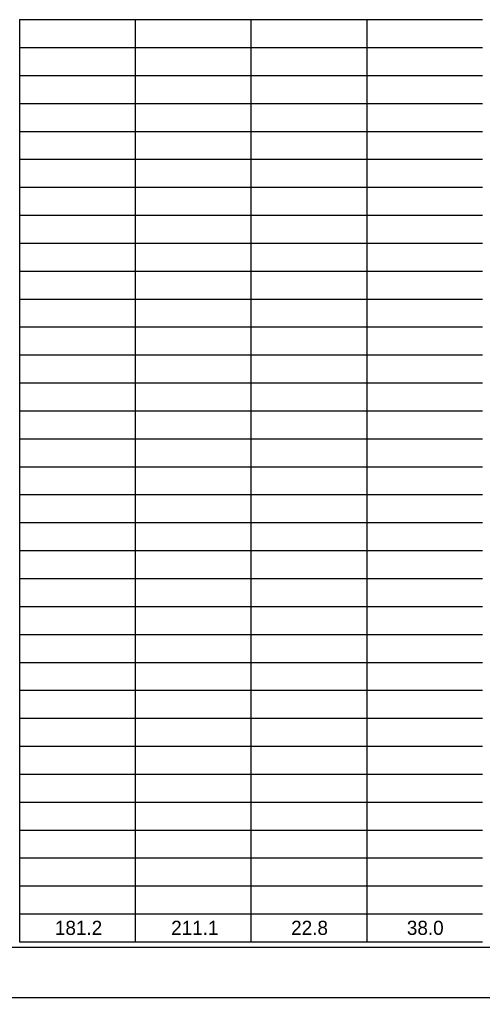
# Model space of a CAD drawing. Extents: x 0 to 64.2, y 0 to 47.
# Drawn here: x 22.51 to 27.14, y 0 to 9.77 of the extents above; entities that cross this region are included whole.
import ezdxf

# ---------------------------------------------------------------- set-up
doc = ezdxf.new("R2010")
doc.units = 0
for name, color, linetype in [('SH_Border', 7, 'Continuous'), ('SH_Cut_Line', 7, 'Continuous'), ('SH_Data', 7, 'Continuous'), ('SH_Text', 7, 'Continuous')]:
    doc.layers.add(name, color=color, linetype=linetype)

msp = doc.modelspace()

# ---------------------------------------------------------------- linework, layer by layer
at = {"layer": 'SH_Border'}
msp.add_lwpolyline([(1.5, 21.5), (33.5, 21.5), (33.5, 0.5), (1.5, 0.5)], close=True, dxfattribs=at)
at = {"layer": 'SH_Cut_Line'}
msp.add_lwpolyline([(0, 0), (34, 0), (34, 22), (0, 22)], close=True, dxfattribs=at)
at = {"layer": 'SH_Data'}
for p, q in [((22.5105, 9.7714), (23.6674, 9.7714)), ((22.5105, 9.7714), (22.5105, 9.4921)), ((23.6674, 9.7714), (24.8243, 9.7714)), ((23.6674, 9.7714), (23.6674, 9.4921)), ((24.8243, 9.7714), (27.1381, 9.7714)), ((24.8243, 9.7714), (24.8243, 9.4921)), ((25.9812, 9.7714), (25.9812, 9.4921)), ((22.5105, 9.4921), (23.6674, 9.4921)), ((22.5105, 9.4921), (22.5105, 9.2128)), ((23.6674, 9.4921), (24.8243, 9.4921)), ((23.6674, 9.4921), (23.6674, 9.2128)), ((24.8243, 9.4921), (27.1381, 9.4921)), ((24.8243, 9.4921), (24.8243, 9.2128)), ((25.9812, 9.4921), (25.9812, 9.2128)), ((22.5105, 9.2128), (23.6674, 9.2128)), ((22.5105, 9.2128), (22.5105, 8.9336)), ((23.6674, 9.2128), (24.8243, 9.2128)), ((23.6674, 9.2128), (23.6674, 8.9336)), ((24.8243, 9.2128), (27.1381, 9.2128)), ((24.8243, 9.2128), (24.8243, 8.9336)), ((25.9812, 9.2128), (25.9812, 8.9336)), ((22.5105, 8.9336), (23.6674, 8.9336)), ((22.5105, 8.9336), (22.5105, 8.6543)), ((23.6674, 8.9336), (24.8243, 8.9336)), ((23.6674, 8.9336), (23.6674, 8.6543)), ((24.8243, 8.9336), (27.1381, 8.9336)), ((24.8243, 8.9336), (24.8243, 8.6543)), ((25.9812, 8.9336), (25.9812, 8.6543)), ((22.5105, 8.6543), (23.6674, 8.6543)), ((22.5105, 8.6543), (22.5105, 8.3751)), ((23.6674, 8.6543), (24.8243, 8.6543)), ((23.6674, 8.6543), (23.6674, 8.3751)), ((24.8243, 8.6543), (27.1381, 8.6543)), ((24.8243, 8.6543), (24.8243, 8.3751)), ((25.9812, 8.6543), (25.9812, 8.3751)), ((22.5105, 8.3751), (23.6674, 8.3751)), ((22.5105, 8.3751), (22.5105, 8.0958)), ((23.6674, 8.3751), (24.8243, 8.3751)), ((23.6674, 8.3751), (23.6674, 8.0958)), ((24.8243, 8.3751), (27.1381, 8.3751)), ((24.8243, 8.3751), (24.8243, 8.0958)), ((25.9812, 8.3751), (25.9812, 8.0958)), ((22.5105, 8.0958), (23.6674, 8.0958)), ((22.5105, 8.0958), (22.5105, 7.8166)), ((23.6674, 8.0958), (24.8243, 8.0958)), ((23.6674, 8.0958), (23.6674, 7.8166)), ((24.8243, 8.0958), (27.1381, 8.0958)), ((24.8243, 8.0958), (24.8243, 7.8166)), ((25.9812, 8.0958), (25.9812, 7.8166)), ((22.5105, 7.8166), (23.6674, 7.8166)), ((22.5105, 7.8166), (22.5105, 7.5373)), ((23.6674, 7.8166), (24.8243, 7.8166)), ((23.6674, 7.8166), (23.6674, 7.5373)), ((24.8243, 7.8166), (27.1381, 7.8166)), ((24.8243, 7.8166), (24.8243, 7.5373)), ((25.9812, 7.8166), (25.9812, 7.5373)), ((22.5105, 7.5373), (23.6674, 7.5373)), ((22.5105, 7.5373), (22.5105, 7.2581)), ((23.6674, 7.5373), (24.8243, 7.5373)), ((23.6674, 7.5373), (23.6674, 7.2581)), ((24.8243, 7.5373), (27.1381, 7.5373)), ((24.8243, 7.5373), (24.8243, 7.2581)), ((25.9812, 7.5373), (25.9812, 7.2581)), ((22.5105, 7.2581), (23.6674, 7.2581)), ((22.5105, 7.2581), (22.5105, 6.9788)), ((23.6674, 7.2581), (24.8243, 7.2581)), ((23.6674, 7.2581), (23.6674, 6.9788)), ((24.8243, 7.2581), (27.1381, 7.2581)), ((24.8243, 7.2581), (24.8243, 6.9788)), ((25.9812, 7.2581), (25.9812, 6.9788)), ((22.5105, 6.9788), (23.6674, 6.9788)), ((22.5105, 6.9788), (22.5105, 6.6996)), ((23.6674, 6.9788), (24.8243, 6.9788)), ((23.6674, 6.9788), (23.6674, 6.6996)), ((24.8243, 6.9788), (27.1381, 6.9788)), ((24.8243, 6.9788), (24.8243, 6.6996)), ((25.9812, 6.9788), (25.9812, 6.6996)), ((22.5105, 6.6996), (23.6674, 6.6996)), ((22.5105, 6.6996), (22.5105, 6.4203)), ((23.6674, 6.6996), (24.8243, 6.6996)), ((23.6674, 6.6996), (23.6674, 6.4203)), ((24.8243, 6.6996), (27.1381, 6.6996)), ((24.8243, 6.6996), (24.8243, 6.4203)), ((25.9812, 6.6996), (25.9812, 6.4203)), ((22.5105, 6.4203), (23.6674, 6.4203)), ((22.5105, 6.4203), (22.5105, 6.1411)), ((23.6674, 6.4203), (24.8243, 6.4203)), ((23.6674, 6.4203), (23.6674, 6.1411)), ((24.8243, 6.4203), (27.1381, 6.4203)), ((24.8243, 6.4203), (24.8243, 6.1411)), ((25.9812, 6.4203), (25.9812, 6.1411)), ((22.5105, 6.1411), (23.6674, 6.1411)), ((22.5105, 6.1411), (22.5105, 5.8618)), ((23.6674, 6.1411), (24.8243, 6.1411)), ((23.6674, 6.1411), (23.6674, 5.8618)), ((24.8243, 6.1411), (27.1381, 6.1411)), ((24.8243, 6.1411), (24.8243, 5.8618)), ((25.9812, 6.1411), (25.9812, 5.8618)), ((22.5105, 5.8618), (23.6674, 5.8618)), ((22.5105, 5.8618), (22.5105, 5.5826)), ((23.6674, 5.8618), (24.8243, 5.8618)), ((23.6674, 5.8618), (23.6674, 5.5826)), ((24.8243, 5.8618), (27.1381, 5.8618)), ((24.8243, 5.8618), (24.8243, 5.5826)), ((25.9812, 5.8618), (25.9812, 5.5826)), ((22.5105, 5.5826), (23.6674, 5.5826)), ((22.5105, 5.5826), (22.5105, 5.024)), ((23.6674, 5.5826), (24.8243, 5.5826)), ((23.6674, 5.5826), (23.6674, 5.024)), ((24.8243, 5.5826), (27.1381, 5.5826)), ((24.8243, 5.5826), (24.8243, 5.024)), ((25.9812, 5.5826), (25.9812, 5.024)), ((22.5105, 5.3033), (23.6674, 5.3033)), ((23.6674, 5.3033), (24.8243, 5.3033)), ((24.8243, 5.3033), (27.1381, 5.3033)), ((22.5105, 5.024), (23.6674, 5.024)), ((22.5105, 5.024), (22.5105, 4.7448)), ((23.6674, 5.024), (24.8243, 5.024)), ((23.6674, 5.024), (23.6674, 4.7448)), ((24.8243, 5.024), (27.1381, 5.024)), ((24.8243, 5.024), (24.8243, 4.7448)), ((25.9812, 5.024), (25.9812, 4.7448)), ((22.5105, 4.7448), (23.6674, 4.7448)), ((22.5105, 4.7448), (22.5105, 4.4655)), ((23.6674, 4.7448), (24.8243, 4.7448)), ((23.6674, 4.7448), (23.6674, 4.4655)), ((24.8243, 4.7448), (27.1381, 4.7448)), ((24.8243, 4.7448), (24.8243, 4.4655)), ((25.9812, 4.7448), (25.9812, 4.4655)), ((22.5105, 4.4655), (23.6674, 4.4655)), ((22.5105, 4.4655), (22.5105, 4.1863)), ((23.6674, 4.4655), (24.8243, 4.4655)), ((23.6674, 4.4655), (23.6674, 4.1863)), ((24.8243, 4.4655), (27.1381, 4.4655)), ((24.8243, 4.4655), (24.8243, 4.1863)), ((25.9812, 4.4655), (25.9812, 4.1863)), ((22.5105, 4.1863), (23.6674, 4.1863)), ((22.5105, 4.1863), (22.5105, 3.6278)), ((23.6674, 4.1863), (24.8243, 4.1863)), ((23.6674, 4.1863), (23.6674, 3.6278)), ((24.8243, 4.1863), (27.1381, 4.1863)), ((24.8243, 4.1863), (24.8243, 3.6278)), ((25.9812, 4.1863), (25.9812, 3.6278)), ((22.5105, 3.907), (23.6674, 3.907)), ((23.6674, 3.907), (24.8243, 3.907)), ((24.8243, 3.907), (27.1381, 3.907)), ((22.5105, 3.6278), (23.6674, 3.6278)), ((22.5105, 3.6278), (22.5105, 3.3485)), ((23.6674, 3.6278), (24.8243, 3.6278)), ((23.6674, 3.6278), (23.6674, 3.3485)), ((24.8243, 3.6278), (27.1381, 3.6278)), ((24.8243, 3.6278), (24.8243, 3.3485)), ((25.9812, 3.6278), (25.9812, 3.3485)), ((22.5105, 3.3485), (23.6674, 3.3485)), ((22.5105, 3.3485), (22.5105, 3.0693)), ((23.6674, 3.3485), (24.8243, 3.3485)), ((23.6674, 3.3485), (23.6674, 3.0693)), ((24.8243, 3.3485), (27.1381, 3.3485)), ((24.8243, 3.3485), (24.8243, 3.0693)), ((25.9812, 3.3485), (25.9812, 3.0693)), ((22.5105, 3.0693), (23.6674, 3.0693)), ((22.5105, 3.0693), (22.5105, 2.79)), ((23.6674, 3.0693), (24.8243, 3.0693)), ((23.6674, 3.0693), (23.6674, 2.79)), ((24.8243, 3.0693), (27.1381, 3.0693)), ((24.8243, 3.0693), (24.8243, 2.79)), ((25.9812, 3.0693), (25.9812, 2.79)), ((22.5105, 2.79), (23.6674, 2.79)), ((22.5105, 2.79), (22.5105, 2.2315)), ((23.6674, 2.79), (24.8243, 2.79)), ((23.6674, 2.79), (23.6674, 2.2315)), ((24.8243, 2.79), (27.1381, 2.79)), ((24.8243, 2.79), (24.8243, 2.2315)), ((25.9812, 2.79), (25.9812, 2.2315)), ((22.5105, 2.5108), (23.6674, 2.5108)), ((23.6674, 2.5108), (24.8243, 2.5108)), ((24.8243, 2.5108), (27.1381, 2.5108)), ((22.5105, 2.2315), (23.6674, 2.2315)), ((22.5105, 2.2315), (22.5105, 1.9523)), ((23.6674, 2.2315), (24.8243, 2.2315)), ((23.6674, 2.2315), (23.6674, 1.9523)), ((24.8243, 2.2315), (27.1381, 2.2315)), ((24.8243, 2.2315), (24.8243, 1.9523)), ((25.9812, 2.2315), (25.9812, 1.9523)), ((22.5105, 1.9523), (23.6674, 1.9523)), ((22.5105, 1.9523), (22.5105, 1.673)), ((23.6674, 1.9523), (24.8243, 1.9523)), ((23.6674, 1.9523), (23.6674, 1.673)), ((24.8243, 1.9523), (27.1381, 1.9523)), ((24.8243, 1.9523), (24.8243, 1.673)), ((25.9812, 1.9523), (25.9812, 1.673)), ((22.5105, 1.673), (23.6674, 1.673)), ((22.5105, 1.673), (22.5105, 1.3937)), ((23.6674, 1.673), (24.8243, 1.673)), ((23.6674, 1.673), (23.6674, 1.3937)), ((24.8243, 1.673), (27.1381, 1.673)), ((24.8243, 1.673), (24.8243, 1.3937)), ((25.9812, 1.673), (25.9812, 1.3937)), ((22.5105, 1.3937), (23.6674, 1.3937)), ((22.5105, 1.3937), (22.5105, 0.8352)), ((23.6674, 1.3937), (24.8243, 1.3937)), ((23.6674, 1.3937), (23.6674, 0.8352)), ((24.8243, 1.3937), (27.1381, 1.3937)), ((24.8243, 1.3937), (24.8243, 0.8352)), ((25.9812, 1.3937), (25.9812, 0.8352)), ((22.5105, 1.1145), (23.6674, 1.1145)), ((23.6674, 1.1145), (24.8243, 1.1145)), ((24.8243, 1.1145), (27.1381, 1.1145)), ((22.5105, 0.8352), (23.6674, 0.8352)), ((22.5105, 0.8352), (22.5105, 0.556)), ((23.6674, 0.8352), (24.8243, 0.8352)), ((23.6674, 0.8352), (23.6674, 0.556)), ((24.8243, 0.8352), (27.1381, 0.8352)), ((24.8243, 0.8352), (24.8243, 0.556)), ((25.9812, 0.8352), (25.9812, 0.556)), ((22.5105, 0.556), (23.6674, 0.556)), ((23.6674, 0.556), (24.8243, 0.556)), ((24.8243, 0.556), (27.1381, 0.556))]:
    msp.add_line(p, q, dxfattribs=at)

# ---------------------------------------------------------------- texts
at = {"layer": 'SH_Text'}
for s, p in [('181.2', (22.8639, 0.625)), ('211.1', (24.0267, 0.625)), ('22.8', (25.226, 0.625)), ('38.0', (26.3824, 0.625))]:
    msp.add_text(s, height=0.14129, dxfattribs=at).set_placement(p)

doc.saveas('drawing.dxf')
